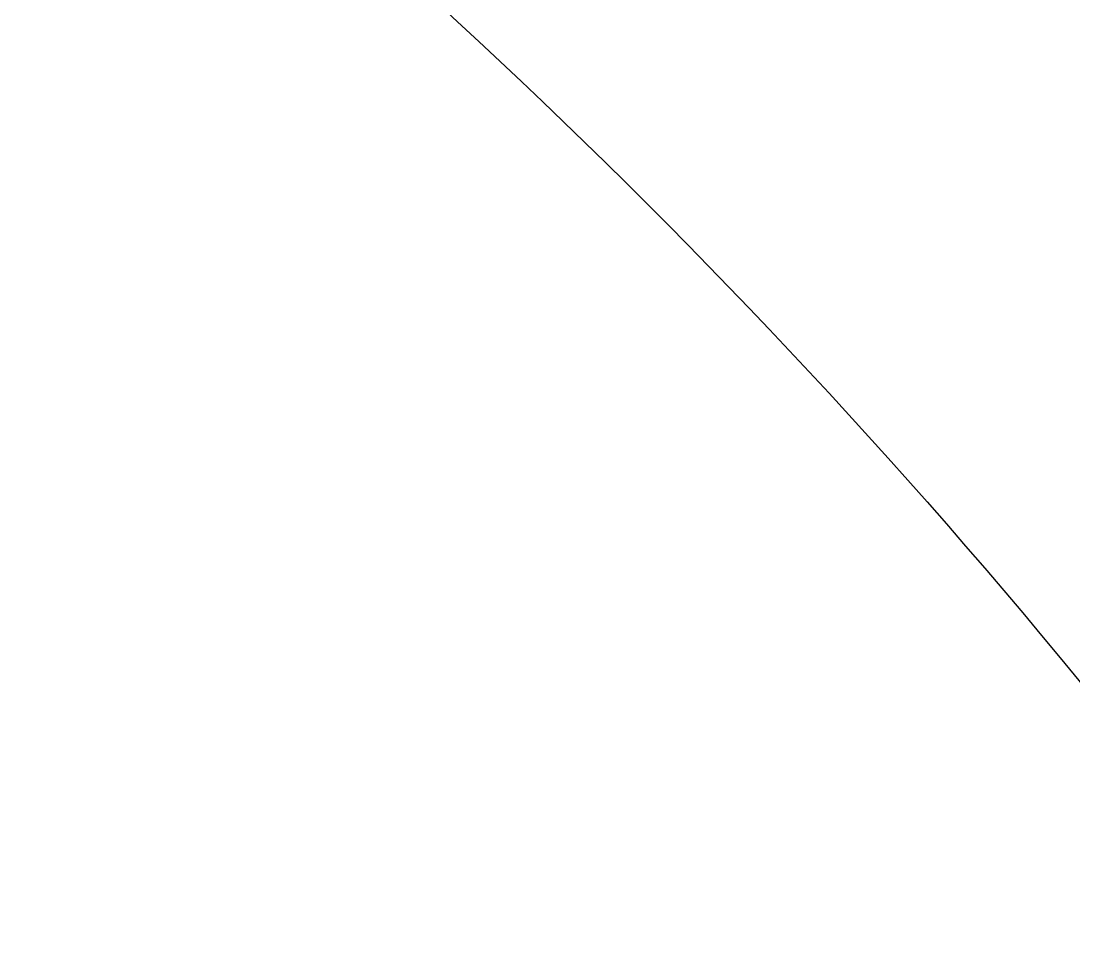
# Model space of a CAD drawing. Extents: x -120222 to -41942, y -19134 to 30932.
# Drawn here: x -96190.69 to -96152.34, y 2505.23 to 2539.04 of the extents above; entities that cross this region are included whole.
import ezdxf

# ---------------------------------------------------------------- set-up
doc = ezdxf.new("R2010")
doc.units = 0
doc.header["$LTSCALE"] = 150
doc.header["$MEASUREMENT"] = 0
doc.linetypes.add('______-18', pattern=[1.2, 0.6, -0.6])
doc.layers.get('0').update_dxf_attribs({"linetype": 'CONTINUOUS'})
doc.layers.add('___B', color=7, linetype='CONTINUOUS')

# ---------------------------------------------------------------- blocks, each defined once
blk = doc.blocks.new('____-249')
at = {"color": 1, "linetype": '______-18', "flags": 128}
blk.add_lwpolyline([(-102625.795, -1996.246, -0.00949), (-102618.671, -2001.976), (-102618.671, -2001.976), (-102618.671, -2001.976, -0.017782), (-102606.034, -2013.326), (-102606.034, -2013.326), (-102606.034, -2013.326, -0.01799), (-102594.208, -2025.586), (-102594.208, -2025.586), (-102594.208, -2025.586, -0.018149), (-102583.271, -2038.699), (-102583.271, -2038.699), (-102583.271, -2038.699, -0.018248), (-102573.299, -2052.6), (-102573.299, -2052.6), (-102573.299, -2052.6, -0.036673), (-102556.496, -2082.468), (-102556.496, -2082.468), (-102556.496, -2082.468, -0.018348), (-102549.771, -2098.27), (-102549.771, -2098.27), (-102549.771, -2098.27, -0.018335), (-102544.217, -2114.535), (-102544.217, -2114.535), (-102544.217, -2114.535, -0.018317), (-102539.867, -2131.175), (-102539.867, -2131.175), (-102539.838, -2131.306), (-102539.809, -2131.437), (-102539.78, -2131.569), (-102539.751, -2131.7), (-102539.722, -2131.831), (-102539.693, -2131.962), (-102539.665, -2132.094), (-102539.636, -2132.225), (-102539.607, -2132.356), (-102539.579, -2132.488), (-102539.551, -2132.619), (-102539.522, -2132.75), (-102539.494, -2132.882), (-102539.466, -2133.013), (-102539.438, -2133.145), (-102539.41, -2133.276), (-102539.382, -2133.408), (-102539.354, -2133.539), (-102539.326, -2133.671), (-102539.298, -2133.802), (-102539.27, -2133.934), (-102539.243, -2134.065), (-102539.215, -2134.197), (-102539.188, -2134.328), (-102539.16, -2134.46), (-102539.133, -2134.592), (-102539.106, -2134.723), (-102539.079, -2134.855), (-102539.052, -2134.987), (-102539.025, -2135.118), (-102538.998, -2135.25), (-102538.971, -2135.382), (-102538.944, -2135.513), (-102538.917, -2135.645), (-102538.891, -2135.777), (-102538.864, -2135.909), (-102538.838, -2136.041), (-102538.811, -2136.172), (-102538.785, -2136.304), (-102538.759, -2136.436), (-102538.733, -2136.568), (-102538.707, -2136.7), (-102538.681, -2136.832), (-102538.655, -2136.964), (-102538.629, -2137.096), (-102538.603, -2137.228), (-102538.577, -2137.36), (-102538.551, -2137.492), (-102538.526, -2137.624), (-102538.5, -2137.756), (-102538.475, -2137.888), (-102538.45, -2138.02), (-102538.424, -2138.152), (-102538.399, -2138.284), (-102538.374, -2138.416), (-102538.349, -2138.548), (-102538.324, -2138.68), (-102538.299, -2138.812), (-102538.274, -2138.945), (-102538.249, -2139.077), (-102538.225, -2139.209), (-102538.2, -2139.341), (-102538.176, -2139.474), (-102538.151, -2139.606), (-102538.127, -2139.739), (-102538.102, -2139.872), (-102538.078, -2140.007), (-102538.053, -2140.143), (-102538.028, -2140.28), (-102538.003, -2140.418), (-102537.978, -2140.557), (-102537.953, -2140.698), (-102537.928, -2140.839), (-102537.903, -2140.981), (-102537.878, -2141.124), (-102537.853, -2141.269), (-102537.827, -2141.414), (-102537.802, -2141.56), (-102537.776, -2141.708), (-102537.751, -2141.857), (-102537.725, -2142.006), (-102537.699, -2142.157), (-102537.673, -2142.308), (-102537.647, -2142.461), (-102537.621, -2142.615), (-102537.595, -2142.77), (-102537.569, -2142.926), (-102537.543, -2143.083), (-102537.517, -2143.241), (-102537.49, -2143.4), (-102537.464, -2143.56), (-102537.437, -2143.721), (-102537.411, -2143.883), (-102537.384, -2144.046), (-102537.357, -2144.211), (-102537.33, -2144.376), (-102537.304, -2144.542), (-102537.277, -2144.71), (-102537.249, -2144.878), (-102537.222, -2145.048), (-102537.195, -2145.218), (-102537.168, -2145.39), (-102537.14, -2145.563), (-102537.113, -2145.736), (-102537.085, -2145.911), (-102537.058, -2146.087), (-102537.03, -2146.264), (-102537.002, -2146.442), (-102536.975, -2146.621), (-102536.947, -2146.801), (-102536.919, -2146.982), (-102536.891, -2147.164), (-102536.862, -2147.347), (-102536.834, -2147.531), (-102536.806, -2147.717), (-102536.777, -2147.903), (-102536.749, -2148.09), (-102536.721, -2148.279), (-102536.692, -2148.468), (-102536.663, -2148.659), (-102536.634, -2148.85), (-102536.606, -2149.043), (-102536.577, -2149.237), (-102536.548, -2149.431), (-102536.519, -2149.627), (-102536.49, -2149.824), (-102536.46, -2150.022), (-102536.431, -2150.221), (-102536.402, -2150.421), (-102536.373, -2150.621), (-102536.344, -2150.822), (-102536.315, -2151.024), (-102536.287, -2151.226), (-102536.258, -2151.429), (-102536.23, -2151.632), (-102536.202, -2151.837), (-102536.174, -2152.041), (-102536.147, -2152.247), (-102536.119, -2152.453), (-102536.092, -2152.66), (-102536.065, -2152.867), (-102536.038, -2153.075), (-102536.012, -2153.283), (-102535.985, -2153.493), (-102535.959, -2153.702), (-102535.933, -2153.913), (-102535.907, -2154.124), (-102535.881, -2154.336), (-102535.856, -2154.548), (-102535.83, -2154.761), (-102535.805, -2154.975), (-102535.78, -2155.189), (-102535.755, -2155.404), (-102535.731, -2155.62), (-102535.706, -2155.836), (-102535.682, -2156.052), (-102535.658, -2156.27), (-102535.634, -2156.488), (-102535.61, -2156.707), (-102535.587, -2156.926), (-102535.563, -2157.146), (-102535.54, -2157.366), (-102535.517, -2157.588), (-102535.494, -2157.81), (-102535.472, -2158.032), (-102535.449, -2158.255), (-102535.427, -2158.479), (-102535.405, -2158.703), (-102535.383, -2158.928), (-102535.361, -2159.154), (-102535.34, -2159.38), (-102535.319, -2159.607), (-102535.297, -2159.834), (-102535.276, -2160.063), (-102535.256, -2160.291), (-102535.235, -2160.521), (-102535.215, -2160.751), (-102535.195, -2160.981), (-102535.174, -2161.213), (-102535.155, -2161.445), (-102535.135, -2161.677), (-102535.115, -2161.91), (-102535.096, -2162.144), (-102535.077, -2162.379), (-102535.058, -2162.614), (-102535.039, -2162.85), (-102535.021, -2163.086), (-102535.002, -2163.323), (-102534.984, -2163.56), (-102534.966, -2163.799), (-102534.948, -2164.038), (-102534.931, -2164.277), (-102534.913, -2164.517), (-102534.896, -2164.756), (-102534.879, -2164.995), (-102534.862, -2165.233), (-102534.846, -2165.471), (-102534.83, -2165.708), (-102534.813, -2165.945), (-102534.798, -2166.181), (-102534.782, -2166.417), (-102534.767, -2166.653), (-102534.751, -2166.888), (-102534.736, -2167.122), (-102534.722, -2167.356), (-102534.707, -2167.59), (-102534.693, -2167.823), (-102534.679, -2168.056), (-102534.665, -2168.289), (-102534.651, -2168.52), (-102534.638, -2168.752), (-102534.624, -2168.983), (-102534.611, -2169.213), (-102534.599, -2169.443), (-102534.586, -2169.673), (-102534.574, -2169.902), (-102534.562, -2170.131), (-102534.55, -2170.359), (-102534.538, -2170.587), (-102534.527, -2170.814), (-102534.515, -2171.041), (-102534.504, -2171.268), (-102534.494, -2171.494), (-102534.483, -2171.719), (-102534.473, -2171.944), (-102534.463, -2172.169), (-102534.453, -2172.393), (-102534.443, -2172.617), (-102534.434, -2172.84), (-102534.425, -2173.063), (-102534.416, -2173.286), (-102534.407, -2173.508), (-102534.398, -2173.729), (-102534.39, -2173.95), (-102534.382, -2174.171), (-102534.374, -2174.391), (-102534.366, -2174.61), (-102534.359, -2174.83), (-102534.352, -2175.048), (-102534.345, -2175.267), (-102534.338, -2175.485), (-102534.331, -2175.702), (-102534.325, -2175.919), (-102534.319, -2176.135), (-102534.313, -2176.351), (-102534.307, -2176.567), (-102534.302, -2176.782), (-102534.297, -2176.997), (-102534.292, -2177.211), (-102534.287, -2177.425), (-102534.282, -2177.638), (-102534.278, -2177.851), (-102534.274, -2178.063), (-102534.27, -2178.275), (-102534.266, -2178.487), (-102534.263, -2178.698), (-102534.263, -2178.698)], format="xyb", dxfattribs=at)
blk = doc.blocks.new('____-250')
at = {"color": 1}
blk.add_blockref('____-249', (0, 0), dxfattribs=at)

msp = doc.modelspace()

# ---------------------------------------------------------------- block references
at = {"layer": '___B', "color": 0}
msp.add_blockref('____-250', (6435.10495, 4548.69799), dxfattribs=at)

doc.saveas('drawing.dxf')
